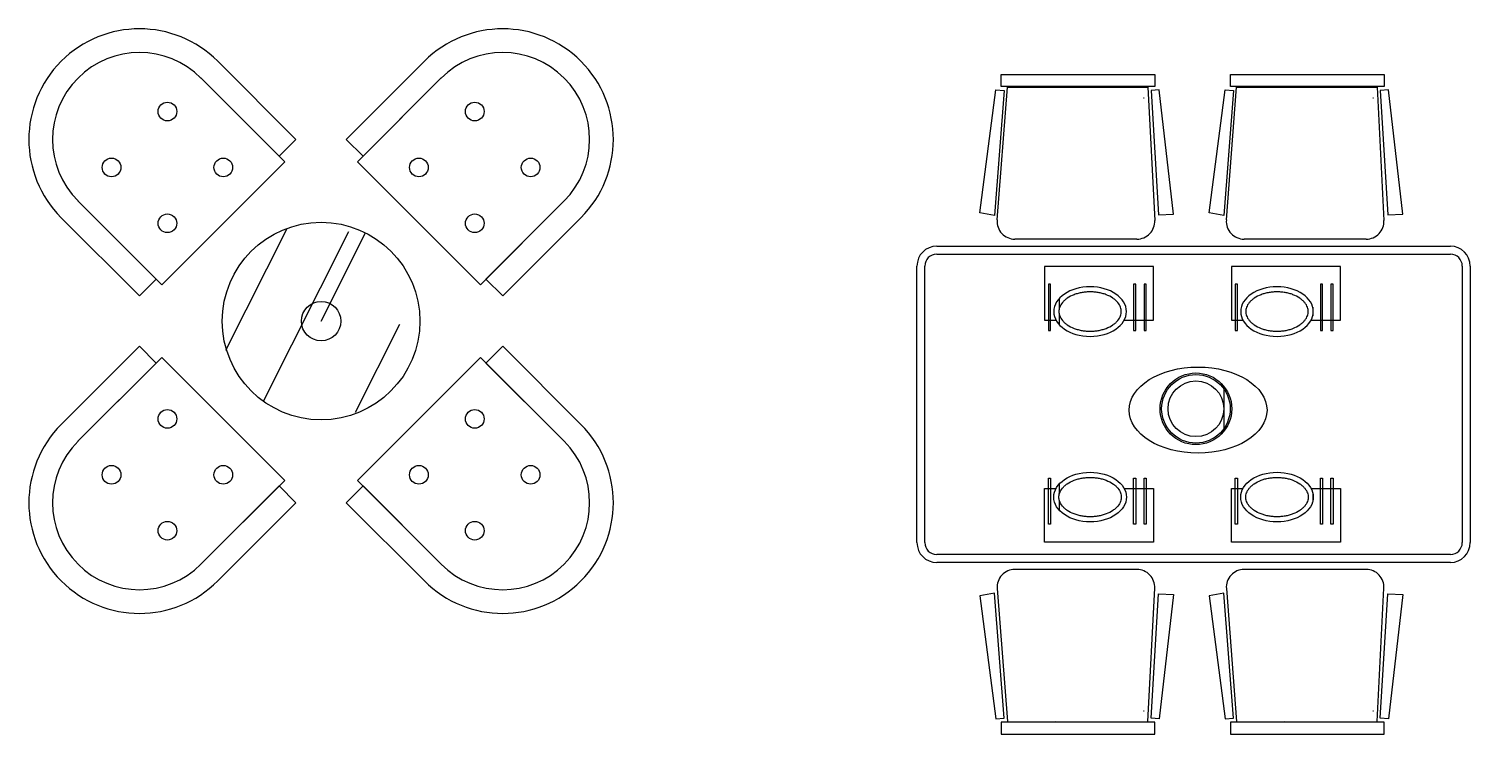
# Model space of a CAD drawing. Header units: inches. Extents: x 11.8 to 54.3, y 7.5 to 32.3.
# Drawn here: x 26.013 to 29.66, y 17.903 to 19.688 of the extents above; entities that cross this region are included whole.
import ezdxf

# ---------------------------------------------------------------- set-up
doc = ezdxf.new("R2010")
doc.units = ezdxf.units.IN
doc.header["$MEASUREMENT"] = 0
doc.layers.add('02', color=2, linetype='Continuous')
doc.layers.add('4', color=4, linetype='Continuous')

msp = doc.modelspace()

# ---------------------------------------------------------------- linework, layer by layer
at = {"layer": '02'}
for p, q in [((26.6606, 19.3511, -0.45), (26.4484, 19.5633, -0.45)), ((26.6464, 19.3653, -0.7), (26.4484, 19.5633, -0.7)), ((26.8444, 19.3511, -0.45), (27.0565, 19.5633, -0.45)), ((26.8586, 19.3653, -0.7), (27.0565, 19.5633, -0.7)), ((28.4632, 19.204), (28.4892, 19.5398)), ((28.6092, 19.5416), (28.611, 19.5398)), ((28.6819, 19.5416), (28.6819, 19.5398)), ((28.8447, 19.5398), (28.862, 19.2028)), ((29.0434, 19.204), (29.0693, 19.5398)), ((29.2621, 19.5416), (29.2621, 19.5398)), ((29.4248, 19.5398), (29.4422, 19.2028)), ((28.8339, 19.5128), (28.8356, 19.5128)), ((29.414, 19.5128), (29.4158, 19.5128)), ((26.3353, 19.0542, -0.7), (26.1373, 19.2521, -0.7)), ((26.3494, 19.04, -0.45), (26.1373, 19.2521, -0.45)), ((27.1555, 19.04, -0.45), (27.3677, 19.2521, -0.45)), ((27.1697, 19.0542, -0.7), (27.3677, 19.2521, -0.7)), ((26.5111, 18.8745, -0.7), (26.6664, 19.1828, -0.7)), ((26.6065, 18.7455, -0.7), (26.8228, 19.1745, -0.7)), ((26.7525, 18.9481, -0.2), (26.865, 19.1713, -0.2)), ((28.8171, 19.1555), (28.5081, 19.1555)), ((29.3973, 19.1555), (29.0883, 19.1555)), ((28.3104, 19.1175), (29.6104, 19.1175)), ((28.2804, 18.3875), (28.2804, 19.0875)), ((28.5832, 19.0866), (28.5832, 18.9505)), ((28.8594, 19.0866), (28.5832, 19.0866)), ((28.8594, 18.9505), (28.8594, 19.0866)), ((29.3324, 19.0866), (29.0562, 19.0866)), ((29.0562, 19.0866), (29.0562, 18.9505)), ((29.3324, 18.9505), (29.3324, 19.0866)), ((29.6404, 19.0875), (29.6404, 18.3875)), ((28.5929, 19.0412), (28.5929, 18.9246)), ((28.5986, 19.0412), (28.5929, 19.0412)), ((28.5986, 18.9246), (28.5986, 19.0412)), ((28.8084, 19.0412), (28.8084, 18.9246)), ((28.8141, 19.0412), (28.8084, 19.0412)), ((28.8141, 18.9246), (28.8141, 19.0412)), ((28.8351, 19.0412), (28.8351, 18.9246)), ((28.8408, 19.0412), (28.8351, 19.0412)), ((28.8408, 18.9246), (28.8408, 19.0412)), ((29.0659, 19.0412), (29.0659, 18.9246)), ((29.0716, 19.0412), (29.0659, 19.0412)), ((29.0716, 18.9246), (29.0716, 19.0412)), ((29.2814, 19.0412), (29.2814, 18.9246)), ((29.287, 19.0412), (29.2814, 19.0412)), ((29.287, 18.9246), (29.287, 19.0412)), ((29.3081, 19.0412), (29.3081, 18.9246)), ((29.3138, 19.0412), (29.3081, 19.0412)), ((29.3138, 18.9246), (29.3138, 19.0412)), ((28.6206, 19.0056), (28.6206, 18.9799)), ((29.2621, 18.9835), (29.2621, 18.9612)), ((26.8396, 18.7174, -0.7), (26.9521, 18.9407, -0.7)), ((28.5832, 18.9505), (28.6125, 18.9505)), ((28.6206, 18.9648), (28.6206, 18.9391)), ((28.7848, 18.9505), (28.8594, 18.9505)), ((29.0562, 18.9505), (29.0854, 18.9505)), ((29.2578, 18.9505), (29.3324, 18.9505)), ((28.5929, 18.9246), (28.5986, 18.9246)), ((28.8084, 18.9246), (28.8141, 18.9246)), ((28.8351, 18.9246), (28.8408, 18.9246)), ((29.0659, 18.9246), (29.0716, 18.9246)), ((29.2814, 18.9246), (29.287, 18.9246)), ((29.3081, 18.9246), (29.3138, 18.9246)), ((26.3494, 18.8562, -0.45), (26.1373, 18.644, -0.45)), ((26.3353, 18.842, -0.7), (26.1373, 18.644, -0.7)), ((27.1555, 18.8562, -0.45), (27.3677, 18.644, -0.45)), ((27.1697, 18.842, -0.7), (27.3677, 18.644, -0.7)), ((29.0371, 18.7831), (29.0371, 18.6693)), ((26.6606, 18.545, -0.45), (26.4484, 18.3329, -0.45)), ((26.6464, 18.5309, -0.7), (26.4484, 18.3329, -0.7)), ((26.8444, 18.545, -0.45), (27.0565, 18.3329, -0.45)), ((26.8586, 18.5309, -0.7), (27.0565, 18.3329, -0.7)), ((28.5929, 18.5505), (28.5986, 18.5505)), ((28.5929, 18.4339), (28.5929, 18.5505)), ((28.5986, 18.5505), (28.5986, 18.4339)), ((28.6206, 18.5359), (28.6206, 18.5103)), ((28.8084, 18.5505), (28.8141, 18.5505)), ((28.8084, 18.4339), (28.8084, 18.5505)), ((28.8141, 18.5505), (28.8141, 18.4339)), ((28.8351, 18.5505), (28.8408, 18.5505)), ((28.8351, 18.4339), (28.8351, 18.5505)), ((28.8408, 18.5505), (28.8408, 18.4339)), ((29.0659, 18.5505), (29.0716, 18.5505)), ((29.0659, 18.4339), (29.0659, 18.5505)), ((29.0716, 18.5505), (29.0716, 18.4339)), ((29.2814, 18.5505), (29.287, 18.5505)), ((29.2814, 18.4339), (29.2814, 18.5505)), ((29.287, 18.5505), (29.287, 18.4339)), ((29.3081, 18.5505), (29.3138, 18.5505)), ((29.3081, 18.4339), (29.3081, 18.5505)), ((29.3138, 18.5505), (29.3138, 18.4339)), ((28.5832, 18.5246), (28.6125, 18.5246)), ((28.5832, 18.3885), (28.5832, 18.5246)), ((28.6206, 18.4951), (28.6206, 18.4695)), ((28.7848, 18.5246), (28.8594, 18.5246)), ((28.8594, 18.5246), (28.8594, 18.3885)), ((29.0562, 18.5246), (29.0854, 18.5246)), ((29.0562, 18.3885), (29.0562, 18.5246)), ((29.2578, 18.5246), (29.3324, 18.5246)), ((29.2621, 18.5139), (29.2621, 18.4916)), ((29.3324, 18.5246), (29.3324, 18.3885)), ((28.5986, 18.4339), (28.5929, 18.4339)), ((28.8141, 18.4339), (28.8084, 18.4339)), ((28.8408, 18.4339), (28.8351, 18.4339)), ((29.0716, 18.4339), (29.0659, 18.4339)), ((29.287, 18.4339), (29.2814, 18.4339)), ((29.3138, 18.4339), (29.3081, 18.4339)), ((28.8594, 18.3885), (28.5832, 18.3885)), ((29.3324, 18.3885), (29.0562, 18.3885)), ((29.6104, 18.3575), (28.3104, 18.3575)), ((28.8171, 18.3196), (28.5081, 18.3196)), ((29.3973, 18.3196), (29.0883, 18.3196)), ((28.4632, 18.2711), (28.4892, 17.9353)), ((28.8447, 17.9353), (28.862, 18.2722)), ((29.0434, 18.2711), (29.0693, 17.9353)), ((29.4248, 17.9353), (29.4422, 18.2722)), ((28.8339, 17.9623), (28.8356, 17.9623)), ((29.414, 17.9623), (29.4158, 17.9623)), ((28.6092, 17.9335), (28.611, 17.9353)), ((28.6819, 17.9335), (28.6819, 17.9353)), ((29.1894, 17.9335), (29.1912, 17.9353))]:
    msp.add_line(p, q, dxfattribs=at)
for centre, radius in [((26.3636, 19.4784, -0.3), 0.0236), ((27.1414, 19.4784, -0.3), 0.0236), ((26.2222, 19.337, -0.3), 0.0236), ((26.505, 19.337, -0.3), 0.0236), ((27, 19.337, -0.3), 0.0236), ((27.2828, 19.337, -0.3), 0.0236), ((26.3636, 19.1956, -0.3), 0.0236), ((27.1414, 19.1956, -0.3), 0.0236), ((26.7525, 18.9481, -0.63), 0.05), ((28.9664, 18.7262), 0.0907), ((28.9664, 18.7262), 0.0867), ((28.9664, 18.7262), 0.0705), ((26.3636, 18.7006, -0.3), 0.0236), ((27.1414, 18.7006, -0.3), 0.0236), ((26.2222, 18.5592, -0.3), 0.0236), ((26.505, 18.5592, -0.3), 0.0236), ((27, 18.5592, -0.3), 0.0236), ((27.2828, 18.5592, -0.3), 0.0236), ((26.3636, 18.4178, -0.3), 0.0236), ((27.1414, 18.4178, -0.3), 0.0236)]:
    msp.add_circle(centre, radius, dxfattribs=at)
for centre, radius, start, end in [((26.2929, 19.4077, -0.45), 0.22, 45, 225), ((26.2929, 19.4077, -0.7), 0.22, 45, 225), ((27.2121, 19.4077, -0.7), 0.22, 315, 135), ((27.2121, 19.4077, -0.45), 0.22, 315, 135), ((28.5081, 19.2005), 0.045, 175.5808, 270), ((28.8171, 19.2005), 0.045, 270, 2.9494), ((29.0883, 19.2005), 0.045, 175.5808, 270), ((29.3973, 19.2005), 0.045, 270, 2.9494), ((28.3104, 19.0875), 0.03, 90, 180), ((29.6104, 19.0875), 0.03, 360, 90), ((26.2929, 18.4885, -0.7), 0.22, 135, 315), ((26.2929, 18.4885, -0.45), 0.22, 135, 315), ((27.2121, 18.4885, -0.7), 0.22, 225, 45), ((27.2121, 18.4885, -0.45), 0.22, 225, 45), ((28.3104, 18.3875), 0.03, 180, 270), ((29.6104, 18.3875), 0.03, 270, 0), ((28.5081, 18.2746), 0.045, 90, 184.4192), ((28.8171, 18.2746), 0.045, 357.0506, 90), ((29.0883, 18.2746), 0.045, 90, 184.4192), ((29.3973, 18.2746), 0.045, 357.0506, 90)]:
    msp.add_arc(centre, radius, start, end, dxfattribs=at)
at = {"layer": '02', "extrusion": (0, 0, -1)}
for centre in [(28.6986, 18.9723), (29.1716, 18.9723)]:
    msp.add_ellipse(centre, major_axis=(0.0919, 0), ratio=0.682819, dxfattribs=at)
at = {"layer": '02'}
for centre, major_axis, ratio in [((28.9717, 18.7229), (-0.1746, 0), 0.62413), ((28.6986, 18.5027), (0.0919, 0), 0.682819), ((29.1716, 18.5027), (0.0919, 0), 0.682819)]:
    msp.add_ellipse(centre, major_axis=major_axis, ratio=ratio, dxfattribs=at)
for points in [[(28.7776, 18.9723), (28.7776, 18.9689), (28.777, 18.9653), (28.7742, 18.9577), (28.772, 18.9538), (28.7672, 18.9479), (28.7654, 18.946), (28.7612, 18.9422), (28.7589, 18.9404), (28.7513, 18.9352), (28.7454, 18.9321), (28.7358, 18.9285), (28.7325, 18.9274), (28.7257, 18.9256), (28.7223, 18.9248), (28.7155, 18.9237), (28.712, 18.9232), (28.7053, 18.9227), (28.7021, 18.9225), (28.6952, 18.9225), (28.692, 18.9227), (28.6853, 18.9232), (28.6818, 18.9237), (28.675, 18.9248), (28.6716, 18.9256), (28.6648, 18.9274), (28.6615, 18.9285), (28.6519, 18.9321), (28.646, 18.9352), (28.6384, 18.9404), (28.6361, 18.9422), (28.6319, 18.946), (28.6301, 18.9479), (28.6253, 18.9538), (28.623, 18.9577), (28.6202, 18.9653), (28.6197, 18.9689), (28.6197, 18.9758), (28.6202, 18.9794), (28.623, 18.987), (28.6253, 18.9909), (28.6301, 18.9968), (28.6319, 18.9987), (28.6361, 19.0025), (28.6384, 19.0043), (28.646, 19.0095), (28.6519, 19.0125), (28.6615, 19.0162), (28.6648, 19.0173), (28.6716, 19.0191), (28.675, 19.0199), (28.6818, 19.021), (28.6853, 19.0215), (28.692, 19.022), (28.6952, 19.0222), (28.7021, 19.0222), (28.7053, 19.022), (28.712, 19.0215), (28.7155, 19.021), (28.7223, 19.0199), (28.7257, 19.0191), (28.7325, 19.0173), (28.7358, 19.0162), (28.7454, 19.0125), (28.7513, 19.0095), (28.7589, 19.0043), (28.7612, 19.0025), (28.7654, 18.9987), (28.7672, 18.9968), (28.772, 18.9909), (28.7742, 18.987), (28.777, 18.9794), (28.7776, 18.9758), (28.7776, 18.9723)], [(29.2506, 18.9723), (29.2506, 18.9689), (29.25, 18.9653), (29.2472, 18.9577), (29.245, 18.9538), (29.2402, 18.9479), (29.2383, 18.946), (29.2342, 18.9422), (29.2319, 18.9404), (29.2243, 18.9352), (29.2183, 18.9321), (29.2088, 18.9285), (29.2055, 18.9274), (29.1987, 18.9256), (29.1952, 18.9248), (29.1885, 18.9237), (29.185, 18.9232), (29.1783, 18.9227), (29.1751, 18.9225), (29.1682, 18.9225), (29.165, 18.9227), (29.1583, 18.9232), (29.1548, 18.9237), (29.148, 18.9248), (29.1445, 18.9256), (29.1378, 18.9274), (29.1345, 18.9285), (29.1249, 18.9321), (29.119, 18.9352), (29.1114, 18.9404), (29.1091, 18.9422), (29.1049, 18.946), (29.103, 18.9479), (29.0982, 18.9538), (29.096, 18.9577), (29.0932, 18.9653), (29.0926, 18.9689), (29.0926, 18.9758), (29.0932, 18.9794), (29.096, 18.987), (29.0982, 18.9909), (29.103, 18.9968), (29.1049, 18.9987), (29.1091, 19.0025), (29.1114, 19.0043), (29.119, 19.0095), (29.1249, 19.0125), (29.1345, 19.0162), (29.1378, 19.0173), (29.1445, 19.0191), (29.148, 19.0199), (29.1548, 19.021), (29.1583, 19.0215), (29.165, 19.022), (29.1682, 19.0222), (29.1751, 19.0222), (29.1783, 19.022), (29.185, 19.0215), (29.1885, 19.021), (29.1952, 19.0199), (29.1987, 19.0191), (29.2055, 19.0173), (29.2088, 19.0162), (29.2183, 19.0125), (29.2243, 19.0095), (29.2319, 19.0043), (29.2342, 19.0025), (29.2383, 18.9987), (29.2402, 18.9968), (29.245, 18.9909), (29.2472, 18.987), (29.25, 18.9794), (29.2506, 18.9758), (29.2506, 18.9723)], [(28.7776, 18.5027), (28.7776, 18.5062), (28.777, 18.5098), (28.7742, 18.5174), (28.772, 18.5213), (28.7672, 18.5271), (28.7654, 18.5291), (28.7612, 18.5329), (28.7589, 18.5347), (28.7513, 18.5399), (28.7454, 18.5429), (28.7358, 18.5466), (28.7325, 18.5477), (28.7257, 18.5495), (28.7223, 18.5503), (28.7155, 18.5514), (28.712, 18.5519), (28.7053, 18.5524), (28.7021, 18.5525), (28.6952, 18.5525), (28.692, 18.5524), (28.6853, 18.5519), (28.6818, 18.5514), (28.675, 18.5503), (28.6716, 18.5495), (28.6648, 18.5477), (28.6615, 18.5466), (28.6519, 18.5429), (28.646, 18.5399), (28.6384, 18.5347), (28.6361, 18.5329), (28.6319, 18.5291), (28.6301, 18.5271), (28.6253, 18.5213), (28.623, 18.5174), (28.6202, 18.5098), (28.6197, 18.5062), (28.6197, 18.4993), (28.6202, 18.4957), (28.623, 18.4881), (28.6253, 18.4841), (28.6301, 18.4783), (28.6319, 18.4764), (28.6361, 18.4726), (28.6384, 18.4708), (28.646, 18.4656), (28.6519, 18.4625), (28.6615, 18.4589), (28.6648, 18.4578), (28.6716, 18.456), (28.675, 18.4552), (28.6818, 18.454), (28.6853, 18.4536), (28.692, 18.453), (28.6952, 18.4529), (28.7021, 18.4529), (28.7053, 18.453), (28.712, 18.4536), (28.7155, 18.454), (28.7223, 18.4552), (28.7257, 18.456), (28.7325, 18.4578), (28.7358, 18.4589), (28.7454, 18.4625), (28.7513, 18.4656), (28.7589, 18.4708), (28.7612, 18.4726), (28.7654, 18.4764), (28.7672, 18.4783), (28.772, 18.4841), (28.7742, 18.4881), (28.777, 18.4957), (28.7776, 18.4993), (28.7776, 18.5027)], [(29.2506, 18.5027), (29.2506, 18.5062), (29.25, 18.5098), (29.2472, 18.5174), (29.245, 18.5213), (29.2402, 18.5271), (29.2383, 18.5291), (29.2342, 18.5329), (29.2319, 18.5347), (29.2243, 18.5399), (29.2183, 18.5429), (29.2088, 18.5466), (29.2055, 18.5477), (29.1987, 18.5495), (29.1952, 18.5503), (29.1885, 18.5514), (29.185, 18.5519), (29.1783, 18.5524), (29.1751, 18.5525), (29.1682, 18.5525), (29.165, 18.5524), (29.1583, 18.5519), (29.1548, 18.5514), (29.148, 18.5503), (29.1445, 18.5495), (29.1378, 18.5477), (29.1345, 18.5466), (29.1249, 18.5429), (29.119, 18.5399), (29.1114, 18.5347), (29.1091, 18.5329), (29.1049, 18.5291), (29.103, 18.5271), (29.0982, 18.5213), (29.096, 18.5174), (29.0932, 18.5098), (29.0926, 18.5062), (29.0926, 18.4993), (29.0932, 18.4957), (29.096, 18.4881), (29.0982, 18.4841), (29.103, 18.4783), (29.1049, 18.4764), (29.1091, 18.4726), (29.1114, 18.4708), (29.119, 18.4656), (29.1249, 18.4625), (29.1345, 18.4589), (29.1378, 18.4578), (29.1445, 18.456), (29.148, 18.4552), (29.1548, 18.454), (29.1583, 18.4536), (29.165, 18.453), (29.1682, 18.4529), (29.1751, 18.4529), (29.1783, 18.453), (29.185, 18.4536), (29.1885, 18.454), (29.1952, 18.4552), (29.1987, 18.456), (29.2055, 18.4578), (29.2088, 18.4589), (29.2183, 18.4625), (29.2243, 18.4656), (29.2319, 18.4708), (29.2342, 18.4726), (29.2383, 18.4764), (29.2402, 18.4783), (29.245, 18.4841), (29.2472, 18.4881), (29.25, 18.4957), (29.2506, 18.4993), (29.2506, 18.5027)]]:
    msp.add_open_spline(points, degree=3, knots=[0, 0, 0, 0, 0.261799, 0.261799, 0.523599, 0.523599, 0.654498, 0.654498, 0.785398, 0.785398, 1.047198, 1.047198, 1.178097, 1.178097, 1.308997, 1.308997, 1.439897, 1.439897, 1.570796, 1.570796, 1.701696, 1.701696, 1.832596, 1.832596, 1.963495, 1.963495, 2.094395, 2.094395, 2.356194, 2.356194, 2.487094, 2.487094, 2.617994, 2.617994, 2.879793, 2.879793, 3.141593, 3.141593, 3.403392, 3.403392, 3.665191, 3.665191, 3.796091, 3.796091, 3.926991, 3.926991, 4.18879, 4.18879, 4.31969, 4.31969, 4.45059, 4.45059, 4.581489, 4.581489, 4.712389, 4.712389, 4.843289, 4.843289, 4.974188, 4.974188, 5.105088, 5.105088, 5.235988, 5.235988, 5.497787, 5.497787, 5.628687, 5.628687, 5.759587, 5.759587, 6.021386, 6.021386, 6.283185, 6.283185, 6.283185, 6.283185], dxfattribs=at)
at = {"layer": '4'}
for p, q in [((26.6889, 19.4077, -0.7), (26.4909, 19.6057, -0.7)), ((26.8161, 19.4077, -0.7), (27.0141, 19.6057, -0.7)), ((28.4739, 19.5416), (28.4739, 19.5722)), ((28.4739, 19.5722), (28.8627, 19.5722)), ((28.8627, 19.5722), (28.8627, 19.5416)), ((29.054, 19.5722), (29.4428, 19.5722)), ((29.054, 19.5416), (29.054, 19.5722)), ((29.4428, 19.5722), (29.4428, 19.5416)), ((28.4197, 19.2224), (28.4604, 19.5333)), ((28.481, 19.5314), (28.4565, 19.2151)), ((28.4604, 19.5333), (28.481, 19.5314)), ((28.8627, 19.5416), (28.4739, 19.5416)), ((28.4892, 19.5398), (28.8447, 19.5398)), ((28.8735, 19.5333), (28.8529, 19.5314)), ((28.8529, 19.5314), (28.8719, 19.2169)), ((28.9097, 19.2188), (28.8735, 19.5333)), ((28.9999, 19.2224), (29.0405, 19.5333)), ((29.0611, 19.5314), (29.0367, 19.2151)), ((29.0405, 19.5333), (29.0611, 19.5314)), ((29.4428, 19.5416), (29.054, 19.5416)), ((29.0693, 19.5398), (29.4248, 19.5398)), ((29.1894, 19.5416), (29.1912, 19.5398)), ((29.4537, 19.5333), (29.433, 19.5314)), ((29.433, 19.5314), (29.4521, 19.2169)), ((29.4898, 19.2188), (29.4537, 19.5333)), ((26.6464, 19.3653, -0.7), (26.6889, 19.4077, -0.7)), ((26.8161, 19.4077, -0.7), (26.8586, 19.3653, -0.7)), ((26.3494, 19.04, -0.45), (26.6606, 19.3511, -0.45)), ((26.8444, 19.3511, -0.45), (27.1555, 19.04, -0.45)), ((26.2929, 19.0117, -0.7), (26.0949, 19.2097, -0.7)), ((27.2121, 19.0117, -0.7), (27.4101, 19.2097, -0.7)), ((28.4565, 19.2151), (28.4197, 19.2224)), ((28.8719, 19.2169), (28.9097, 19.2188)), ((29.0367, 19.2151), (28.9999, 19.2224)), ((29.4521, 19.2169), (29.4898, 19.2188)), ((28.3104, 19.1375), (29.6104, 19.1375)), ((28.2604, 18.3875), (28.2604, 19.0875)), ((29.6604, 19.0875), (29.6604, 18.3875)), ((26.2929, 19.0117, -0.7), (26.3353, 19.0542, -0.7)), ((27.1697, 19.0542, -0.7), (27.2121, 19.0117, -0.7)), ((26.2929, 18.8844, -0.7), (26.0949, 18.6865, -0.7)), ((26.3353, 18.842, -0.7), (26.2929, 18.8844, -0.7)), ((27.2121, 18.8844, -0.7), (27.1697, 18.842, -0.7)), ((27.2121, 18.8844, -0.7), (27.4101, 18.6865, -0.7)), ((26.6606, 18.545, -0.45), (26.3494, 18.8562, -0.45)), ((27.1555, 18.8562, -0.45), (26.8444, 18.545, -0.45)), ((26.6889, 18.4885, -0.7), (26.6464, 18.5309, -0.7)), ((26.8586, 18.5309, -0.7), (26.8161, 18.4885, -0.7)), ((26.6889, 18.4885, -0.7), (26.4909, 18.2905, -0.7)), ((26.8161, 18.4885, -0.7), (27.0141, 18.2905, -0.7)), ((29.6104, 18.3375), (28.3104, 18.3375)), ((28.4565, 18.26), (28.4197, 18.2527)), ((28.4197, 18.2527), (28.4604, 17.9417)), ((28.481, 17.9436), (28.4565, 18.26)), ((28.8529, 17.9436), (28.8719, 18.2582)), ((28.8719, 18.2582), (28.9097, 18.2563)), ((28.9097, 18.2563), (28.8735, 17.9417)), ((29.0367, 18.26), (28.9999, 18.2527)), ((28.9999, 18.2527), (29.0405, 17.9417)), ((29.0611, 17.9436), (29.0367, 18.26)), ((29.433, 17.9436), (29.4521, 18.2582)), ((29.4521, 18.2582), (29.4898, 18.2563)), ((29.4898, 18.2563), (29.4537, 17.9417)), ((28.4604, 17.9417), (28.481, 17.9436)), ((28.8627, 17.9335), (28.4739, 17.9335)), ((28.4739, 17.9335), (28.4739, 17.9029)), ((28.8735, 17.9417), (28.8529, 17.9436)), ((28.8627, 17.9029), (28.8627, 17.9335)), ((29.0405, 17.9417), (29.0611, 17.9436)), ((29.4428, 17.9335), (29.054, 17.9335)), ((29.054, 17.9335), (29.054, 17.9029)), ((29.2621, 17.9335), (29.2621, 17.9353)), ((29.4537, 17.9417), (29.433, 17.9436)), ((29.4428, 17.9029), (29.4428, 17.9335)), ((28.4739, 17.9029), (28.8627, 17.9029)), ((29.054, 17.9029), (29.4428, 17.9029))]:
    msp.add_line(p, q, dxfattribs=at)
msp.add_circle((26.7525, 18.9481, -0.2), 0.25, dxfattribs=at)
for centre, radius, start, end in [((26.2929, 19.4077, -0.7), 0.28, 45, 225), ((27.2121, 19.4077, -0.7), 0.28, 315, 135), ((28.3104, 19.0875), 0.05, 90, 180), ((29.6104, 19.0875), 0.05, 360, 90), ((26.2929, 18.4885, -0.7), 0.28, 135, 315), ((27.2121, 18.4885, -0.7), 0.28, 225, 45), ((28.3104, 18.3875), 0.05, 180, 270), ((29.6104, 18.3875), 0.05, 270, 0)]:
    msp.add_arc(centre, radius, start, end, dxfattribs=at)

doc.saveas('drawing.dxf')
